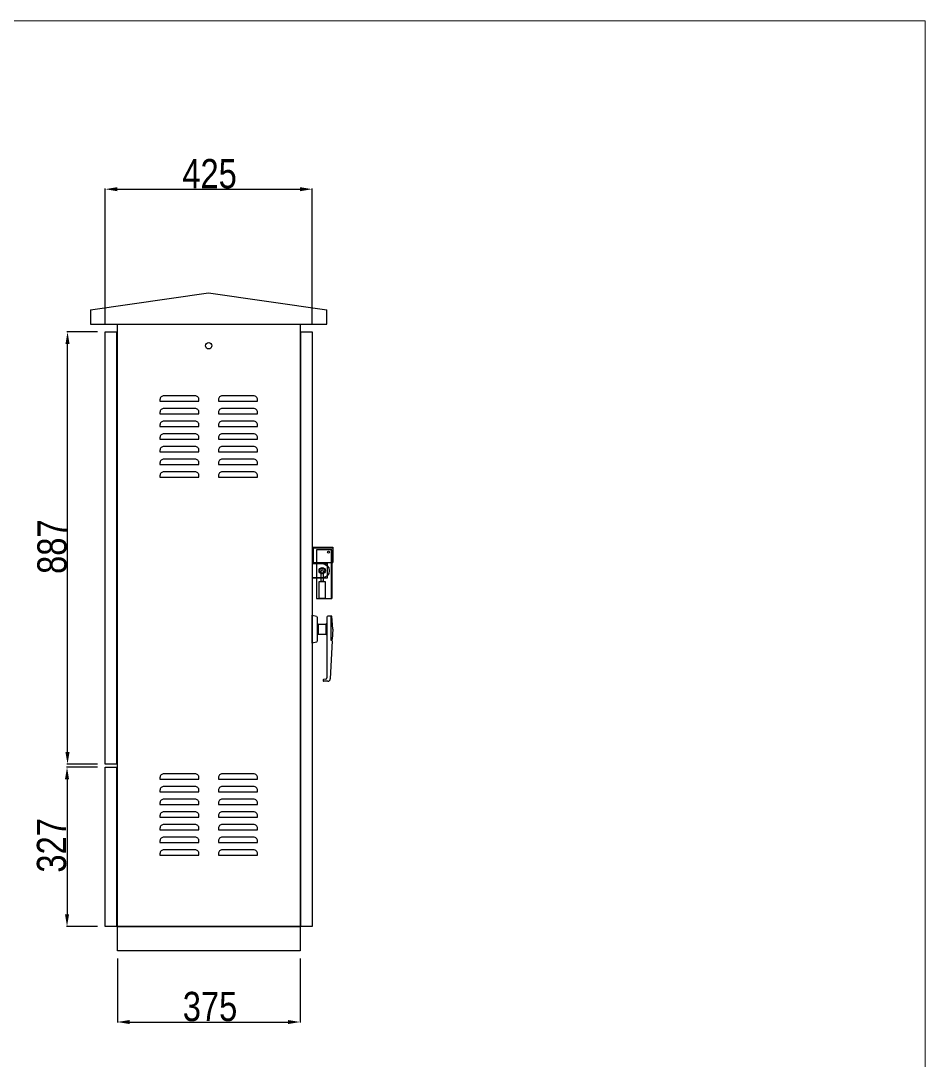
# Model space of a CAD drawing. Header units: millimetres. Extents: x 0 to 6268, y 0 to 4432.
# Drawn here: x 4411 to 6268, y 2299 to 4432 of the extents above; entities that cross this region are included whole.
import ezdxf
from ezdxf.enums import TextEntityAlignment as Align

# ---------------------------------------------------------------- set-up
doc = ezdxf.new("R2010")
doc.units = ezdxf.units.MM
doc.layers.add('0 TĂNG CỨNG', color=7, linetype='Continuous', lineweight=15)
for name, color, linetype in [('@.0.DM. NÉT CHÍNH', 7, 'Continuous'), ('@.0.DM. NÉT CHÍNH @ 1', 7, 'Continuous'), ('equipments-cont.', 140, 'Continuous'), ('Text', 4, 'Continuous')]:
    doc.layers.add(name, color=color, linetype=linetype)
doc.styles.add('Arial', font='arial.ttf')
doc.styles.add('Tahoma (Input Text)', font='tahoma.ttf')
doc.styles.add('TEST KÍCH THƯỚC', font='arial.ttf', dxfattribs={"width": 0.8})
doc.dimstyles.new('Kích thước Duy Mạnh', dxfattribs={"dimtxt": 25, "dimasz": 25, "dimexe": 1.25, "dimexo": 20, "dimtad": 1, "dimdec": 0, "dimtxsty": 'TEST KÍCH THƯỚC', "dimcen": 2.5, "dimclrd": 8, "dimclre": 8, "dimclrt": 2, "dimazin": 3, "dimtfac": 1, "dimtdec": 0, "dimtix": 1, "dimtmove": 0, "dimatfit": 3, "dimtfillclr": 1})

# ---------------------------------------------------------------- blocks, each defined once
blk = doc.blocks.new('KHUNG KT1')
at = {"color": 7}
blk.add_lwpolyline([(0, 0), (7128, 0), (7128, -5040), (0, -5040)], close=True, dxfattribs=at)
at = {"color": 1, "style": 'Tahoma (Input Text)', "flags": 8}
for tag, p in [('#01', (328.9, -4851.1)), ('#03', (1514.7, -4846.3)), ('#05', (2819, -4851.1)), ('#07', (4424, -4851.1)), ('#09', (5172.9, -4851.1)), ('#02', (189.8, -4995.1)), ('#04', (1755.3, -4995.1)), ('#06', (2727.8, -4995.1)), ('#08', (4382.7, -4995.1)), ('#10', (5172.9, -4995.1))]:
    blk.add_attdef(tag, p, '', height=60, dxfattribs=at)
blk.add_attdef('#11', text='', height=60, dxfattribs=at).set_placement((6996, -4961.6), align=Align.CENTER)
at = {"layer": '0 TĂNG CỨNG', "color": 1, "style": 'Arial'}
blk.add_attdef('#12', (852.8, -4987.6), '', height=60, dxfattribs=at)
blk = doc.blocks.new('*D12')
at = {"layer": '@.0.DM. NÉT CHÍNH', "color": 8, "lineweight": -2, "transparency": 16777216}
for p, q in [((4584.6, 3809.4), (4584.6, 4087.4)), ((5009.6, 3809.4), (5009.6, 4087.4))]:
    blk.add_line(p, q, dxfattribs=at)
at = {"layer": '@.0.DM. NÉT CHÍNH', "lineweight": -2, "transparency": 16777216}
blk.add_line((4609.6, 4086.1), (4984.6, 4086.1), dxfattribs=at)
at = {"layer": '@.0.DM. NÉT CHÍNH', "transparency": 16777216}
for points in [[(4609.6, 4090.3), (4609.6, 4082), (4584.6, 4086.1)], [(4984.6, 4090.3), (4984.6, 4082), (5009.6, 4086.1)]]:
    blk.add_solid(points, dxfattribs=at)
at = {"layer": 'Defpoints', "color": 0, "transparency": 16777216}
for p in [(5009.6, 4086.1), (4584.6, 3789.4), (5009.6, 3789.4)]:
    blk.add_point(p, dxfattribs=at)
at = {"layer": '@.0.DM. NÉT CHÍNH', "color": 2, "transparency": 16777216, "insert": (4742.9, 4148), "char_height": 60, "attachment_point": 1, "style": 'TEST KÍCH THƯỚC'}
blk.add_mtext('425', dxfattribs=at)
blk = doc.blocks.new('*D13')
at = {"layer": '@.0.DM. NÉT CHÍNH', "color": 8, "lineweight": -2, "transparency": 16777216}
for p, q in [((4609.6, 2507.4), (4609.6, 2376.1)), ((4984.6, 2507.4), (4984.6, 2376.1))]:
    blk.add_line(p, q, dxfattribs=at)
at = {"layer": '@.0.DM. NÉT CHÍNH', "lineweight": -2, "transparency": 16777216}
blk.add_line((4634.6, 2377.4), (4959.6, 2377.4), dxfattribs=at)
at = {"layer": '@.0.DM. NÉT CHÍNH', "transparency": 16777216}
for points in [[(4634.6, 2381.5), (4634.6, 2373.2), (4609.6, 2377.4)], [(4959.6, 2381.5), (4959.6, 2373.2), (4984.6, 2377.4)]]:
    blk.add_solid(points, dxfattribs=at)
at = {"layer": 'Defpoints', "color": 0, "transparency": 16777216}
for p in [(4609.6, 2527.4), (4984.6, 2527.4), (4984.6, 2377.4)]:
    blk.add_point(p, dxfattribs=at)
at = {"layer": '@.0.DM. NÉT CHÍNH', "color": 2, "transparency": 16777216, "insert": (4743.9, 2439.3), "char_height": 60, "attachment_point": 1, "style": 'TEST KÍCH THƯỚC'}
blk.add_mtext('375', dxfattribs=at)
blk = doc.blocks.new('*D14')
at = {"layer": '@.0.DM. NÉT CHÍNH', "color": 8, "lineweight": -2, "transparency": 16777216}
for p, q in [((4568.6, 3793.4), (4506.1, 3793.4)), ((4568.6, 2906.4), (4506.1, 2906.4))]:
    blk.add_line(p, q, dxfattribs=at)
at = {"layer": '@.0.DM. NÉT CHÍNH', "lineweight": -2, "transparency": 16777216}
blk.add_line((4507.3, 2931.4), (4507.3, 3768.4), dxfattribs=at)
at = {"layer": '@.0.DM. NÉT CHÍNH', "transparency": 16777216}
for points in [[(4503.1, 3768.4), (4511.5, 3768.4), (4507.3, 3793.4)], [(4503.1, 2931.4), (4511.5, 2931.4), (4507.3, 2906.4)]]:
    blk.add_solid(points, dxfattribs=at)
at = {"layer": 'Defpoints', "color": 0, "transparency": 16777216}
for p in [(4507.3, 3793.4), (4588.6, 3793.4), (4588.6, 2906.4)]:
    blk.add_point(p, dxfattribs=at)
at = {"layer": '@.0.DM. NÉT CHÍNH', "color": 2, "transparency": 16777216, "insert": (4445.4, 3296.8), "char_height": 60, "attachment_point": 1, "rotation": 90, "style": 'TEST KÍCH THƯỚC'}
blk.add_mtext('887', dxfattribs=at)
blk = doc.blocks.new('*D15')
at = {"layer": '@.0.DM. NÉT CHÍNH', "color": 8, "lineweight": -2, "transparency": 16777216}
for p, q in [((4568.6, 2900.4), (4505.1, 2900.4)), ((4568.6, 2573.4), (4505.1, 2573.4))]:
    blk.add_line(p, q, dxfattribs=at)
at = {"layer": '@.0.DM. NÉT CHÍNH', "lineweight": -2, "transparency": 16777216}
blk.add_line((4506.3, 2875.4), (4506.3, 2598.4), dxfattribs=at)
at = {"layer": '@.0.DM. NÉT CHÍNH', "transparency": 16777216}
for points in [[(4502.1, 2875.4), (4510.5, 2875.4), (4506.3, 2900.4)], [(4502.1, 2598.4), (4510.5, 2598.4), (4506.3, 2573.4)]]:
    blk.add_solid(points, dxfattribs=at)
at = {"layer": 'Defpoints', "color": 0, "transparency": 16777216}
for p in [(4588.6, 2900.4), (4506.3, 2573.4), (4588.6, 2573.4)]:
    blk.add_point(p, dxfattribs=at)
at = {"layer": '@.0.DM. NÉT CHÍNH', "color": 2, "transparency": 16777216, "insert": (4444.4, 2683.9), "char_height": 60, "attachment_point": 1, "rotation": 90, "style": 'TEST KÍCH THƯỚC'}
blk.add_mtext('327', dxfattribs=at)
blk = doc.blocks.new('TV-HTS4')
at = {"layer": 'equipments-cont.'}
for p, q in [((40, 26.4), (32, 26.4)), ((39, -21), (39, 26.4)), ((42, 0), (40, 26.4)), ((12, 10), (10, 12)), ((12, 10), (28, 10)), ((12, 10), (12, -10)), ((28, 10), (30, 12)), ((28, 10), (28, -10)), ((42, 0), (41.1, -21)), ((12, -10), (10, -12)), ((12, -10), (28, -10)), ((28, -10), (30, -12)), ((39, -23.5), (39, -21)), ((40.9, -24), (37.1, -102.1)), ((40.4, -23.5), (39, -23.5)), ((40.6, -21.5), (39.5, -21.5)), ((22.5, -104.3), (22.5, -106)), ((28, -102.4), (23.3, -103.3)), ((32.1, -107), (23.5, -107))]:
    blk.add_line(p, q, dxfattribs=at)
blk.add_lwpolyline([(0, 28.5), (8.5, 26.4, -0.344151), (10, 24.4), (10, -24.4, -0.344151), (8.5, -26.4), (0, -28.5)], format="xyb", close=True, dxfattribs=at)
blk.add_lwpolyline([(30, 24.4), (30, -100)], dxfattribs=at)
for centre, radius, start, end in [((32, 24.4), 2, 90, 180), ((39.5, -21), 0.5, 180, 270), ((40.6, -21), 0.5, 270, 357.4899), ((40.4, -24), 0.5, 357.4899, 90), ((23.5, -104.3), 1, 101.3099, 180), ((23.5, -106), 1, 180, 270), ((27.5, -100), 2.5, 281.3099, 0), ((32.1, -102), 5, 270, 358.5193)]:
    blk.add_arc(centre, radius, start, end, dxfattribs=at)
blk = doc.blocks.new('khoa Viettep-1')
at = {"color": 1}
blk.add_lwpolyline([(7, 57), (7, 35), (3, 35), (3, 57)], dxfattribs=at)
blk.add_lwpolyline([(-1, 35), (11, 35), (11, 0), (-1, 0)], close=True, dxfattribs=at)
blk.add_arc((5, 57), 2, 0, 180, dxfattribs=at)
blk = doc.blocks.new('ok')
at = {"color": 6}
for p, q in [((-8, 33.5), (33.5, 33.5)), ((-8, 33.5), (-8, 2)), ((-6.5, 32), (33.5, 32)), ((-6.5, 32), (-6.5, 2)), ((31.5, 28), (0, 28)), ((0, 28), (0, -72)), ((30, 28), (30, -72)), ((31.5, 28), (31.5, -72)), ((33.5, 33.5), (33.5, 2)), ((-8, 2), (-6.5, 2)), ((-6.5, 2), (33.5, 2)), ((0, -72), (31.5, -72))]:
    blk.add_line(p, q, dxfattribs=at)
at = {"color": 252}
blk.add_lwpolyline([(-8, 0), (22, 0), (22, -30), (-8, -30)], close=True, dxfattribs=at)
at = {"color": 6}
blk.add_circle((25, 23), 2, dxfattribs=at)
at = {"color": 252}
blk.add_circle((12, -15), 5, dxfattribs=at)
blk.add_blockref('khoa Viettep-1', (7, -72), dxfattribs=at)

msp = doc.modelspace()

# ---------------------------------------------------------------- linework, layer by layer
at = {"color": 2}
for points in [[(4769.1, 3662.2), (4705.1, 3662.2, 0.414214), (4697.1, 3654.2), (4697.1, 3651.2), (4777.1, 3651.2), (4777.1, 3654.2, 0.414214)], [(4889.1, 3662.2), (4825.1, 3662.2, 0.414214), (4817.1, 3654.2), (4817.1, 3651.2), (4897.1, 3651.2), (4897.1, 3654.2, 0.414214)], [(4769.1, 3636.2), (4705.1, 3636.2, 0.414214), (4697.1, 3628.2), (4697.1, 3625.2), (4777.1, 3625.2), (4777.1, 3628.2, 0.414214)], [(4889.1, 3636.2), (4825.1, 3636.2, 0.414214), (4817.1, 3628.2), (4817.1, 3625.2), (4897.1, 3625.2), (4897.1, 3628.2, 0.414214)], [(4769.1, 3610.2), (4705.1, 3610.2, 0.414214), (4697.1, 3602.2), (4697.1, 3599.2), (4777.1, 3599.2), (4777.1, 3602.2, 0.414214)], [(4889.1, 3610.2), (4825.1, 3610.2, 0.414214), (4817.1, 3602.2), (4817.1, 3599.2), (4897.1, 3599.2), (4897.1, 3602.2, 0.414214)], [(4769.1, 3584.2), (4705.1, 3584.2, 0.414214), (4697.1, 3576.2), (4697.1, 3573.2), (4777.1, 3573.2), (4777.1, 3576.2, 0.414214)], [(4889.1, 3584.2), (4825.1, 3584.2, 0.414214), (4817.1, 3576.2), (4817.1, 3573.2), (4897.1, 3573.2), (4897.1, 3576.2, 0.414214)], [(4769.1, 3558.2), (4705.1, 3558.2, 0.414214), (4697.1, 3550.2), (4697.1, 3547.2), (4777.1, 3547.2), (4777.1, 3550.2, 0.414214)], [(4889.1, 3558.2), (4825.1, 3558.2, 0.414214), (4817.1, 3550.2), (4817.1, 3547.2), (4897.1, 3547.2), (4897.1, 3550.2, 0.414214)], [(4769.1, 3532.2), (4705.1, 3532.2, 0.414214), (4697.1, 3524.2), (4697.1, 3521.2), (4777.1, 3521.2), (4777.1, 3524.2, 0.414214)], [(4889.1, 3532.2), (4825.1, 3532.2, 0.414214), (4817.1, 3524.2), (4817.1, 3521.2), (4897.1, 3521.2), (4897.1, 3524.2, 0.414214)], [(4769.1, 3506.2), (4705.1, 3506.2, 0.414214), (4697.1, 3498.2), (4697.1, 3495.2), (4777.1, 3495.2), (4777.1, 3498.2, 0.414214)], [(4889.1, 3506.2), (4825.1, 3506.2, 0.414214), (4817.1, 3498.2), (4817.1, 3495.2), (4897.1, 3495.2), (4897.1, 3498.2, 0.414214)], [(4769.1, 2886.7), (4705.1, 2886.7, 0.414214), (4697.1, 2878.7), (4697.1, 2875.7), (4777.1, 2875.7), (4777.1, 2878.7, 0.414214)], [(4889.1, 2886.7), (4825.1, 2886.7, 0.414214), (4817.1, 2878.7), (4817.1, 2875.7), (4897.1, 2875.7), (4897.1, 2878.7, 0.414214)], [(4769.1, 2860.7), (4705.1, 2860.7, 0.414214), (4697.1, 2852.7), (4697.1, 2849.7), (4777.1, 2849.7), (4777.1, 2852.7, 0.414214)], [(4889.1, 2860.7), (4825.1, 2860.7, 0.414214), (4817.1, 2852.7), (4817.1, 2849.7), (4897.1, 2849.7), (4897.1, 2852.7, 0.414214)], [(4769.1, 2834.7), (4705.1, 2834.7, 0.414214), (4697.1, 2826.7), (4697.1, 2823.7), (4777.1, 2823.7), (4777.1, 2826.7, 0.414214)], [(4889.1, 2834.7), (4825.1, 2834.7, 0.414214), (4817.1, 2826.7), (4817.1, 2823.7), (4897.1, 2823.7), (4897.1, 2826.7, 0.414214)], [(4769.1, 2808.7), (4705.1, 2808.7, 0.414214), (4697.1, 2800.7), (4697.1, 2797.7), (4777.1, 2797.7), (4777.1, 2800.7, 0.414214)], [(4889.1, 2808.7), (4825.1, 2808.7, 0.414214), (4817.1, 2800.7), (4817.1, 2797.7), (4897.1, 2797.7), (4897.1, 2800.7, 0.414214)], [(4769.1, 2782.7), (4705.1, 2782.7, 0.414214), (4697.1, 2774.7), (4697.1, 2771.7), (4777.1, 2771.7), (4777.1, 2774.7, 0.414214)], [(4889.1, 2782.7), (4825.1, 2782.7, 0.414214), (4817.1, 2774.7), (4817.1, 2771.7), (4897.1, 2771.7), (4897.1, 2774.7, 0.414214)], [(4769.1, 2756.7), (4705.1, 2756.7, 0.414214), (4697.1, 2748.7), (4697.1, 2745.7), (4777.1, 2745.7), (4777.1, 2748.7, 0.414214)], [(4889.1, 2756.7), (4825.1, 2756.7, 0.414214), (4817.1, 2748.7), (4817.1, 2745.7), (4897.1, 2745.7), (4897.1, 2748.7, 0.414214)], [(4769.1, 2730.7), (4705.1, 2730.7, 0.414214), (4697.1, 2722.7), (4697.1, 2719.7), (4777.1, 2719.7), (4777.1, 2722.7, 0.414214)], [(4889.1, 2730.7), (4825.1, 2730.7, 0.414214), (4817.1, 2722.7), (4817.1, 2719.7), (4897.1, 2719.7), (4897.1, 2722.7, 0.414214)]]:
    msp.add_lwpolyline(points, format="xyb", close=True, dxfattribs=at)
at = {"layer": '@.0.DM. NÉT CHÍNH'}
for p, q in [((4554.4, 3838.9), (4797, 3873.4)), ((4797, 3873.4), (5039.6, 3838.9)), ((4554.4, 3838.9), (4554.4, 3808.9)), ((5039.6, 3808.9), (5039.6, 3838.9)), ((4554.4, 3808.9), (4796.9, 3808.9)), ((4797.1, 3808.9), (5039.6, 3808.9))]:
    msp.add_line(p, q, dxfattribs=at)
at = {"layer": '@.0.DM. NÉT CHÍNH', "color": 0}
for points in [[(4609.6, 3808.9), (4984.6, 3808.9), (4984.6, 2573.4), (4609.6, 2573.4)], [(4584.6, 3793.4), (4608.1, 3793.4), (4608.1, 2906.4), (4584.6, 2906.4)], [(5009.6, 2573.4), (4986.1, 2573.4), (4986.1, 3793.4), (5009.6, 3793.4)], [(4608.1, 2573.4), (4584.6, 2573.4), (4584.6, 2900.4), (4608.1, 2900.4)], [(4609.6, 2573.4), (4984.6, 2573.4), (4984.6, 2523.4), (4609.6, 2523.4)]]:
    msp.add_lwpolyline(points, close=True, dxfattribs=at)
at = {"layer": '@.0.DM. NÉT CHÍNH'}
msp.add_lwpolyline([(5009.6, 3317.9), (5030.1, 3317.9, -1), (5030.1, 3288.9), (5009.6, 3288.9)], format="xyb", dxfattribs=at)
for centre in [(4797.1, 3764.9), (5030.1, 3303.4)]:
    msp.add_circle(centre, 6.5, dxfattribs=at)

# ---------------------------------------------------------------- block references
msp.add_blockref('ok', (5018.1, 3318.4))
at = {"layer": '0 TĂNG CỨNG', "color": 1, "xscale": 0.8792977987369557, "yscale": 0.8792977987369557, "zscale": 0.8792977987369557}
msp.add_blockref('KHUNG KT1', (0, 4431.7), dxfattribs=at)
at = {"layer": 'Text'}
msp.add_blockref('TV-HTS4', (5009.6, 3183.4), dxfattribs=at)

# ---------------------------------------------------------------- dimensions: what is measured, and where the dimension line sits
at = {"layer": '@.0.DM. NÉT CHÍNH @ 1'}
dim = msp.add_linear_dim(base=(5009.6, 4086.1), p1=(4584.6, 3789.4), p2=(5009.6, 3789.4), dimstyle='Kích thước Duy Mạnh', dxfattribs=at)
dim.commit()
dim.dimension.update_dxf_attribs({"geometry": '*D12', "text_midpoint": (4797.1, 4086.1), "dimtype": 128})
for base, p1, p2, angle, picture, middle in [((4507.3, 3793.4), (4588.6, 2906.4), (4588.6, 3793.4), 270, '*D14', (4507.3, 3349.9)), ((4506.3, 2573.4), (4588.6, 2900.4), (4588.6, 2573.4), 90, '*D15', (4506.3, 2736.9)), ((4984.6, 2377.4), (4609.6, 2527.4), (4984.6, 2527.4), 180, '*D13', (4797.1, 2377.4))]:
    dim = msp.add_linear_dim(base=base, p1=p1, p2=p2, angle=angle, dimstyle='Kích thước Duy Mạnh', dxfattribs=at)
    dim.commit()
    dim.dimension.update_dxf_attribs({"geometry": picture, "text_midpoint": middle, "dimtype": 128})

doc.saveas('drawing.dxf')
